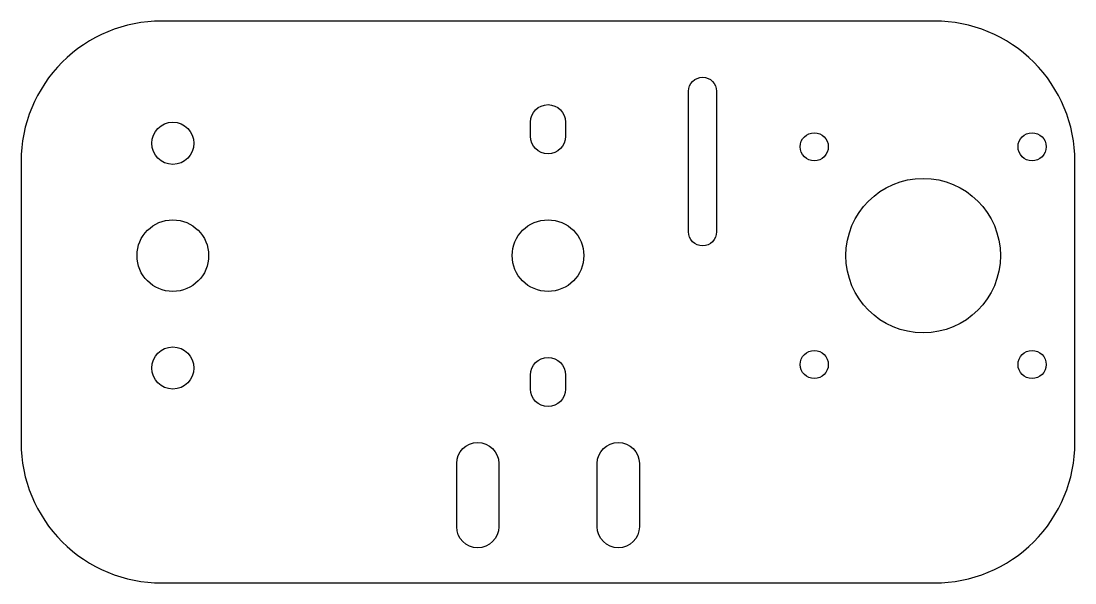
# Model space of a CAD drawing. Header units: millimetres. Extents: x -75 to 75, y -40 to 40.
import ezdxf

# ---------------------------------------------------------------- set-up
doc = ezdxf.new("R2010")
doc.units = ezdxf.units.MM

msp = doc.modelspace()

# ---------------------------------------------------------------- linework, layer by layer
for points in [[(-75, -20, 0.414214), (-55, -40), (55, -40, 0.414214), (75, -20), (75, 20, 0.414214), (55, 40), (-55, 40, 0.414214), (-75, 20)], [(20, 10), (20, 30, -1), (24, 30), (24, 10, -1)], [(2.5, 25.6), (2.5, 23.6, -1), (-2.5, 23.6), (-2.5, 25.6, -1)], [(2.5, -12.4, -1), (-2.5, -12.4), (-2.5, -10.4, -1), (2.5, -10.4)], [(-13, -23, -1), (-7, -23), (-7, -32, -1), (-13, -32)], [(13, -32, -1), (7, -32), (7, -23, -1), (13, -23)]]:
    msp.add_lwpolyline(points, format="xyb", close=True)
for centre, radius in [((-53.4, 22.6), 3), ((37.9, 22.1), 2), ((68.9, 22.1), 2), ((53.4, 6.6), 11), ((-53.4, 6.6), 5.1), ((0, 6.6), 5.1), ((-53.4, -9.4), 3), ((37.9, -8.9), 2), ((68.9, -8.9), 2)]:
    msp.add_circle(centre, radius)

doc.saveas('drawing.dxf')
